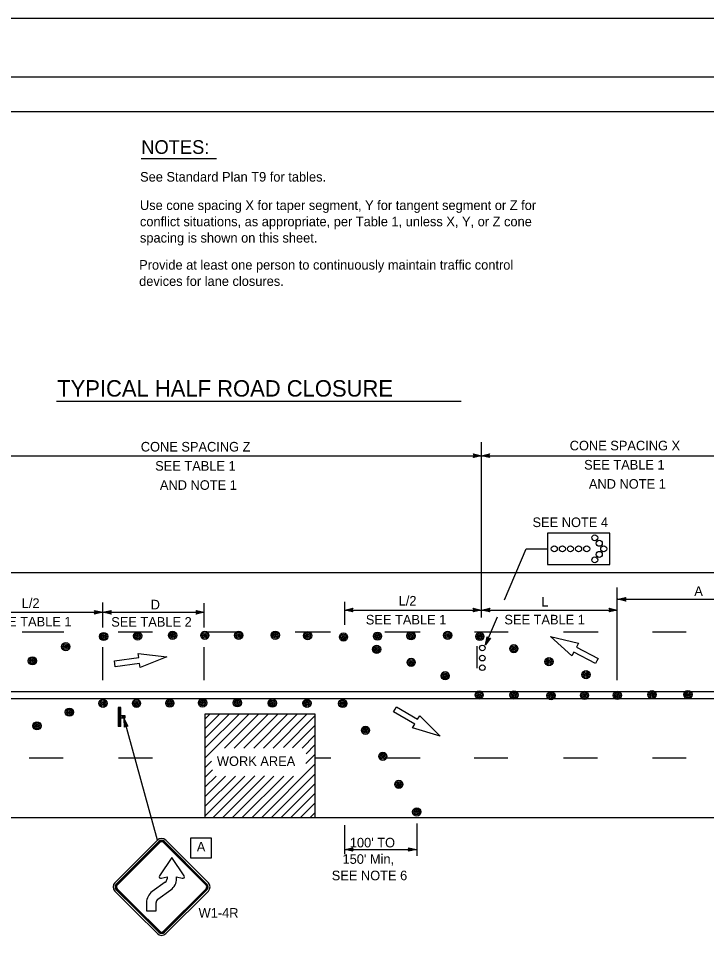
# Model space of a CAD drawing. Extents: x -893 to 867, y -474 to 712.
# Drawn here: x -176 to 327, y 38 to 712 of the extents above; entities that cross this region are included whole.
import ezdxf

# ---------------------------------------------------------------- set-up
doc = ezdxf.new("R2010")
doc.units = 0
for name, color, linetype in [('10 Sheet Format', 7, 'Continuous'), ('56 Stage 3 Anno', 7, 'Continuous'), ('57 Undefined', 7, 'Continuous'), ('59 Sndwall Anno', 7, 'Continuous'), ('60 Nongeo Data', 7, 'Continuous')]:
    doc.layers.add(name, color=color, linetype=linetype)

msp = doc.modelspace()

# ---------------------------------------------------------------- linework, layer by layer
at = {"layer": '10 Sheet Format'}
for p, q in [((836.54, 668.95), (-863.46, 668.95)), ((-813.45, 643.95), (811.54, 643.95))]:
    msp.add_line(p, q, dxfattribs=at)
for points in [[(-893.46, -474.05), (866.54, -474.05), (866.54, 711.95), (-893.46, 711.95)], [(-863.46, -431.05), (836.54, -431.05), (836.54, 668.95), (-863.46, 668.95)]]:
    msp.add_lwpolyline(points, close=True, dxfattribs=at)
at = {"layer": '56 Stage 3 Anno'}
for p, q in [((162.19, 297.49), (162.19, 402.32)), ((-207.86, 392.48), (162.19, 392.48)), ((162.19, 392.48), (373.69, 392.48)), ((179.11, 287.13), (194.96, 324.5)), ((194.96, 324.5), (210.45, 324.5)), ((162.19, 274.41), (162.19, 297.42)), ((261.43, 228.66), (261.43, 296.15)), ((-114.2, 266.99), (-114.2, 285.29)), ((-40.23, 266.99), (-40.23, 284.73)), ((62.41, 268.94), (62.41, 285.79)), ((261.69, 287.66), (267.69, 288.99)), ((267.69, 286.32), (261.69, 287.66)), ((261.69, 287.66), (261.69, 287.66)), ((261.69, 287.66), (593.07, 287.66)), ((267.47, 286.68), (263.07, 287.66)), ((263.08, 287.67), (267.46, 288.64)), ((264.45, 287.66), (267.28, 288.29)), ((267.24, 287.04), (264.45, 287.66)), ((265.83, 287.66), (267.04, 287.93)), ((267.06, 287.39), (265.83, 287.66)), ((267.69, 288.99), (266.89, 287.66)), ((266.89, 287.66), (267.69, 286.32)), ((267.69, 288.99), (267.69, 288.99)), ((267.69, 286.32), (267.69, 286.32)), ((-207.85, 278.15), (-114.27, 278.15)), ((-119.47, 278.15), (-120.27, 279.49)), ((-120.27, 279.49), (-120.27, 279.49)), ((-120.27, 279.49), (-114.27, 278.15)), ((-114.27, 278.15), (-120.27, 276.82)), ((-120.27, 276.82), (-119.47, 278.15)), ((-120.27, 276.82), (-120.27, 276.82)), ((-120.05, 279.13), (-115.65, 278.15)), ((-115.66, 278.15), (-120.03, 277.18)), ((-117.03, 278.15), (-119.85, 277.52)), ((-119.82, 278.77), (-117.03, 278.15)), ((-119.64, 278.43), (-118.41, 278.15)), ((-118.41, 278.15), (-119.62, 277.88)), ((-114.27, 278.15), (-114.27, 278.15)), ((-114.16, 278.15), (-108.16, 279.48)), ((-114.16, 278.15), (-40.22, 278.15)), ((-108.16, 276.81), (-114.16, 278.15)), ((-114.16, 278.15), (-114.16, 278.15)), ((-108.38, 277.16), (-112.78, 278.15)), ((-112.77, 278.15), (-108.4, 279.12)), ((-111.4, 278.15), (-108.57, 278.77)), ((-108.61, 277.52), (-111.4, 278.15)), ((-110.02, 278.15), (-108.81, 278.41)), ((-108.79, 277.87), (-110.02, 278.15)), ((-108.16, 279.48), (-108.96, 278.15)), ((-108.96, 278.15), (-108.16, 276.81)), ((-108.16, 279.48), (-108.16, 279.48)), ((-108.16, 276.81), (-108.16, 276.81)), ((-45.42, 278.15), (-46.22, 279.49)), ((-46.22, 279.49), (-46.22, 279.49)), ((-46.22, 279.49), (-40.22, 278.15)), ((-40.22, 278.15), (-46.22, 276.82)), ((-46.22, 276.82), (-45.42, 278.15)), ((-46.22, 276.82), (-46.22, 276.82)), ((-46, 279.13), (-41.6, 278.15)), ((-41.61, 278.15), (-45.98, 277.18)), ((-42.98, 278.15), (-45.8, 277.52)), ((-45.77, 278.77), (-42.98, 278.15)), ((-45.59, 278.43), (-44.36, 278.15)), ((-44.36, 278.15), (-45.57, 277.88)), ((-40.22, 278.15), (-40.22, 278.15)), ((62.34, 279.73), (68.34, 281.06)), ((68.34, 278.39), (62.34, 279.73)), ((62.34, 279.73), (62.34, 279.73)), ((62.34, 279.73), (162.08, 279.73)), ((68.12, 278.75), (63.72, 279.73)), ((63.73, 279.73), (68.1, 280.7)), ((65.1, 279.73), (67.93, 280.36)), ((67.89, 279.11), (65.1, 279.73)), ((66.48, 279.73), (67.69, 280)), ((67.71, 279.45), (66.48, 279.73)), ((68.34, 281.06), (67.54, 279.73)), ((67.54, 279.73), (68.34, 278.39)), ((68.34, 281.06), (68.34, 281.06)), ((68.34, 278.39), (68.34, 278.39)), ((156.88, 279.73), (156.08, 281.07)), ((156.08, 281.07), (156.08, 281.07)), ((156.08, 281.07), (162.08, 279.73)), ((162.08, 279.73), (156.08, 278.4)), ((156.08, 278.4), (156.88, 279.73)), ((156.08, 278.4), (156.08, 278.4)), ((156.3, 280.72), (160.7, 279.73)), ((160.69, 279.73), (156.32, 278.76)), ((159.32, 279.73), (156.5, 279.11)), ((156.53, 280.36), (159.32, 279.73)), ((156.71, 280.01), (157.94, 279.73)), ((157.94, 279.73), (156.73, 279.47)), ((162.08, 279.73), (162.08, 279.73)), ((162.12, 279.73), (162.28, 279.73)), ((162.28, 279.73), (168.28, 281.06)), ((162.28, 279.73), (261.36, 279.73)), ((168.28, 278.39), (162.28, 279.73)), ((162.28, 279.73), (162.28, 279.73)), ((168.07, 278.75), (163.66, 279.73)), ((163.68, 279.73), (168.05, 280.7)), ((165.05, 279.73), (167.87, 280.36)), ((167.83, 279.11), (165.05, 279.73)), ((166.43, 279.73), (167.64, 280)), ((167.66, 279.45), (166.43, 279.73)), ((168.28, 281.06), (167.48, 279.73)), ((167.48, 279.73), (168.28, 278.39)), ((168.28, 281.06), (168.28, 281.06)), ((168.28, 278.39), (168.28, 278.39)), ((256.16, 279.73), (255.36, 281.07)), ((255.36, 281.07), (255.36, 281.07)), ((255.36, 281.07), (261.36, 279.73)), ((261.36, 279.73), (255.36, 278.4)), ((255.36, 278.4), (256.16, 279.73)), ((255.36, 278.4), (255.36, 278.4)), ((255.57, 280.72), (259.98, 279.73)), ((259.96, 279.73), (255.59, 278.76)), ((258.59, 279.73), (255.77, 279.11)), ((255.81, 280.36), (258.59, 279.73)), ((255.98, 280.01), (257.21, 279.73)), ((257.21, 279.73), (256, 279.47)), ((261.36, 279.73), (261.36, 279.73)), ((165.22, 254.36), (173.91, 274.85)), ((165.22, 254.36), (166.32, 260.3)), ((168.74, 259.28), (165.22, 254.36)), ((165.75, 255.62), (166.55, 259.95)), ((168.33, 259.22), (165.75, 255.61)), ((166.28, 256.86), (166.8, 259.66)), ((167.91, 259.15), (166.28, 256.86)), ((166.32, 260.3), (166.32, 260.3)), ((166.32, 260.3), (167.21, 259.07)), ((166.81, 258.11), (167.03, 259.31)), ((167.53, 259.12), (166.81, 258.11)), ((167.21, 259.07), (168.74, 259.28)), ((168.74, 259.28), (168.74, 259.28)), ((-114.2, 228.66), (-114.2, 252.68)), ((-40.23, 228.66), (-40.23, 252.68)), ((165.22, 254.36), (165.22, 254.36)), ((-74.45, 111.69), (-98.78, 200.24)), ((62.41, 101.56), (62.41, 122.56)), ((114.98, 123.87), (114.98, 100.15)), ((62.47, 104.83), (68.37, 106.14)), ((62.47, 104.83), (114.8, 104.83)), ((68.37, 103.52), (62.47, 104.83)), ((62.47, 104.83), (62.47, 104.83)), ((68.16, 103.87), (63.83, 104.83)), ((63.84, 104.84), (68.14, 105.79)), ((65.19, 104.83), (67.97, 105.45)), ((67.93, 104.22), (65.19, 104.83)), ((66.55, 104.83), (67.74, 105.1)), ((67.76, 104.56), (66.55, 104.83)), ((68.37, 106.14), (67.59, 104.83)), ((67.59, 104.83), (68.37, 103.52)), ((68.37, 106.14), (68.37, 106.14)), ((68.37, 103.52), (68.37, 103.52)), ((109.68, 104.83), (108.89, 106.15)), ((108.89, 106.15), (108.89, 106.15)), ((108.89, 106.15), (114.8, 104.83)), ((114.8, 104.83), (108.89, 103.53)), ((108.89, 103.53), (109.68, 104.83)), ((108.89, 103.53), (108.89, 103.53)), ((109.11, 105.8), (113.44, 104.84)), ((113.43, 104.83), (109.13, 103.88)), ((112.08, 104.84), (109.3, 104.22)), ((109.34, 105.45), (112.08, 104.84)), ((109.51, 105.11), (110.72, 104.84)), ((110.72, 104.84), (109.53, 104.57)), ((114.8, 104.83), (114.8, 104.83))]:
    msp.add_line(p, q, dxfattribs=at)
for points in [[(156.29, 393.8), (162.19, 392.48), (156.29, 391.17), (156.5, 391.52), (160.82, 392.48), (156.5, 393.45), (156.7, 393.1), (159.47, 392.48), (156.71, 391.87), (156.92, 392.22), (158.11, 392.48), (156.91, 392.75), (157.08, 392.48), (156.29, 391.17), (157.08, 392.48)], [(168.1, 391.16), (162.19, 392.48), (168.1, 393.79), (167.89, 393.44), (163.56, 392.48), (167.89, 391.51), (167.68, 391.86), (164.91, 392.48), (167.68, 393.09), (167.47, 392.74), (166.27, 392.48), (167.47, 392.21), (167.31, 392.48), (168.1, 393.79), (167.31, 392.48)], [(-98.48, 194.2), (-98.78, 200.24), (-95.95, 194.9), (-96.34, 195.01), (-98.41, 198.93), (-98.2, 194.49), (-97.92, 194.79), (-98.06, 197.62), (-96.73, 195.12), (-97.13, 195.23), (-97.7, 196.31), (-97.64, 195.08), (-97.42, 195.31), (-95.95, 194.9), (-97.42, 195.31)]]:
    msp.add_lwpolyline(points, close=True, dxfattribs=at)
at = {"layer": '57 Undefined'}
for p, q in [((-86.32, 609.68), (-31.22, 609.68)), ((-148.2, 432.38), (147.47, 432.38))]:
    msp.add_line(p, q, dxfattribs=at)
msp.add_lwpolyline([(-50.08, 98.48), (-50.08, 113.48), (-35.08, 113.48), (-35.08, 98.48)], close=True, dxfattribs=at)
at = {"layer": '59 Sndwall Anno'}
for points in [[(-39.46, 171.93), (-7.52, 203.86)], [(-39.46, 179), (-14.59, 203.86)], [(-39.46, 186.07), (-21.66, 203.86)], [(-39.46, 193.14), (-28.74, 203.86)], [(-39.46, 200.21), (-35.81, 203.86)], [(-25.33, 178.98), (-0.45, 203.86)], [(-18.43, 178.81), (6.62, 203.86)], [(-11.19, 178.98), (13.69, 203.86)], [(-4.12, 178.98), (20.76, 203.86)], [(2.95, 178.98), (27.83, 203.86)], [(10.03, 178.98), (34.9, 203.86)], [(17.55, 179.43), (40.54, 202.43)], [(24.25, 179.07), (40.54, 195.36)], [(31.24, 178.98), (40.54, 188.29)], [(34.18, 174.86), (40.54, 181.22)], [(-39.46, 164.86), (-35.01, 169.3)], [(34.09, 167.69), (40.54, 174.15)], [(-39.46, 157.79), (-34.28, 162.97)], [(1.73, 128.27), (40.54, 167.08)], [(-39.46, 150.72), (-31.63, 158.54)], [(-39.46, 136.57), (-17.5, 158.53)], [(-39.46, 129.5), (-10.48, 158.48)], [(-39.46, 143.64), (-24.75, 158.35)], [(-33.62, 128.27), (-3.31, 158.57)], [(-26.55, 128.27), (3.89, 158.71)], [(-19.48, 128.27), (10.61, 158.36)], [(-12.41, 128.27), (17.86, 158.54)], [(-5.34, 128.27), (24.93, 158.54)], [(8.8, 128.27), (40.54, 160)], [(15.88, 128.27), (40.54, 152.93)], [(22.95, 128.27), (40.54, 145.86)], [(30.02, 128.27), (40.54, 138.79)], [(37.09, 128.27), (40.54, 131.72)]]:
    msp.add_lwpolyline(points, dxfattribs=at)
at = {"layer": '60 Nongeo Data'}
for p, q in [((210.45, 335.85), (210.45, 313.15)), ((255.85, 335.85), (210.45, 335.85)), ((255.85, 313.15), (255.85, 335.85)), ((210.45, 313.15), (255.85, 313.15)), ((-277.86, 307.27), (615.13, 307.27)), ((-173.15, 263.77), (-142.84, 263.77)), ((-103, 263.77), (-77.89, 263.77)), ((-38.02, 263.77), (-13.13, 263.77)), ((26.21, 263.77), (51.9, 263.77)), ((91.77, 263.77), (117.46, 263.77)), ((157.07, 263.77), (181.68, 263.77)), ((222.09, 263.77), (247.45, 263.77)), ((287.16, 263.77), (311.67, 263.77)), ((228.26, 246.28), (212.69, 260.34)), ((212.69, 260.34), (233.11, 255.52)), ((159.14, 237.26), (159.14, 253.34)), ((233.11, 255.52), (231.67, 252.78)), ((231.67, 252.78), (247.55, 244.45)), ((-105.84, 242.61), (-88.06, 245.02)), ((-88.06, 245.02), (-88.48, 248.09)), ((-88.48, 248.09), (-67.64, 245.65)), ((-67.64, 245.65), (-87.08, 237.74)), ((229.7, 249.02), (228.26, 246.28)), ((245.58, 240.69), (229.7, 249.02)), ((247.55, 244.45), (246.57, 242.57)), ((-105.55, 240.5), (-105.84, 242.61)), ((-105.26, 238.4), (-105.55, 240.5)), ((-87.5, 240.81), (-105.26, 238.4)), ((-87.08, 237.74), (-87.5, 240.81)), ((246.57, 242.57), (245.58, 240.69)), ((-207.86, 220.27), (615.13, 220.27)), ((-207.86, 215.27), (615.13, 215.27)), ((99.14, 207.31), (100.23, 209.14)), ((100.23, 209.14), (115.63, 199.95)), ((-101.16, 208.58), (-103.13, 208.58)), ((-103.13, 208.58), (-103.13, 194.8)), ((-102.15, 208.58), (-102.15, 194.8)), ((-101.16, 194.8), (-101.16, 208.58)), ((-101.16, 202.67), (-100.18, 202.67)), ((-100.18, 202.67), (-98.21, 202.67)), ((-100.18, 202.67), (-100.18, 200.71)), ((-99.2, 202.67), (-99.2, 200.71)), ((-98.21, 202.67), (-98.21, 200.71)), ((-39.46, 128.48), (-39.46, 203.86)), ((-39.46, 203.86), (40.54, 203.86)), ((40.54, 203.86), (40.54, 128.29)), ((98.05, 205.49), (99.14, 207.31)), ((113.45, 196.3), (98.05, 205.49)), ((115.63, 199.95), (117.21, 202.6)), ((117.21, 202.6), (131.99, 187.71)), ((-101.16, 201.69), (-101.16, 201.69)), ((-100.18, 200.71), (-101.16, 200.71)), ((-98.21, 200.71), (-100.18, 200.71)), ((111.86, 193.64), (113.45, 196.3)), ((-101.16, 194.8), (-103.13, 194.8)), ((131.99, 187.71), (111.86, 193.64)), ((-167.94, 171.77), (-143.35, 171.77)), ((-102.86, 171.77), (-78.12, 171.77)), ((40.59, 171.77), (52.33, 171.77)), ((92.26, 171.77), (117.56, 171.77)), ((156.92, 171.77), (181.48, 171.77)), ((222.15, 171.77), (247.04, 171.77)), ((287.16, 171.77), (311.78, 171.77)), ((-277.86, 128.27), (-40.35, 128.27)), ((-46.6, 128.27), (473.47, 128.27)), ((-63.91, 98.9), (-72.86, 85.63)), ((-54.95, 85.63), (-63.91, 98.9)), ((-68.63, 81.04), (-78.24, 74.12)), ((-71.55, 83.81), (-67.39, 84.98)), ((-67.39, 84.98), (-67.39, 83.47)), ((-60.42, 83.47), (-60.42, 84.98)), ((-60.42, 84.98), (-56.26, 83.81)), ((-60.42, 83.47), (-60.42, 83.47)), ((-74.17, 68.46), (-64.56, 75.39)), ((-82.38, 66.04), (-82.38, 60.07)), ((-82.38, 60.07), (-75.41, 60.07)), ((-75.41, 60.07), (-75.41, 60.07))]:
    msp.add_line(p, q, dxfattribs=at)
for points in [[(-105.54, 80.6), (-74.45, 111.69)], [(-105.54, 80.6), (-74.45, 111.69)], [(-104.51, 79.58), (-73.43, 110.67)], [(-104.51, 79.58), (-73.43, 110.67)], [(-104.17, 79.24), (-73.08, 110.32)], [(-104.17, 79.24), (-73.08, 110.32)], [(-103.83, 78.9), (-72.74, 109.98)], [(-103.83, 78.9), (-72.74, 109.98)], [(-70.01, 109.98), (-38.93, 78.9)], [(-70.01, 109.98), (-38.93, 78.9)], [(-69.67, 110.32), (-38.58, 79.24)], [(-69.67, 110.32), (-38.58, 79.24)], [(-69.33, 110.67), (-38.24, 79.58)], [(-69.33, 110.67), (-38.24, 79.58)], [(-68.3, 111.69), (-37.22, 80.6)], [(-68.3, 111.69), (-37.22, 80.6)], [(-90.15, 59.07), (-105.54, 74.46)], [(-90.15, 59.07), (-105.54, 74.46)], [(-90.21, 61.18), (-104.51, 75.48)], [(-90.21, 61.18), (-104.51, 75.48)], [(-90.24, 61.89), (-104.17, 75.82)], [(-90.24, 61.89), (-104.17, 75.82)], [(-90.26, 62.59), (-103.83, 76.16)], [(-90.26, 62.59), (-103.83, 76.16)], [(-38.93, 76.16), (-70.01, 45.08)], [(-38.93, 76.16), (-70.01, 45.08)], [(-38.58, 75.82), (-69.67, 44.74)], [(-38.58, 75.82), (-69.67, 44.74)], [(-38.24, 75.48), (-69.33, 44.4)], [(-38.24, 75.48), (-69.33, 44.4)], [(-37.22, 74.46), (-68.3, 43.37)], [(-37.22, 74.46), (-68.3, 43.37)], [(-72.74, 45.08), (-90.87, 63.2)], [(-73.08, 44.74), (-90.48, 62.13)], [(-72.74, 45.08), (-90.26, 62.59)], [(-73.08, 44.74), (-90.24, 61.89)], [(-73.43, 44.4), (-90.24, 61.21)], [(-73.43, 44.4), (-90.24, 61.21)], [(-75.41, 60.07), (-75.41, 66.04), (-75.41, 66.04)], [(-74.45, 43.37), (-90.17, 59.09)], [(-74.45, 43.37), (-90.17, 59.09)]]:
    msp.add_lwpolyline(points, dxfattribs=at)
for centre, radius in [((244.98, 332.56), 2.2), ((248.26, 328.53), 2.2), ((215.4, 324.5), 2.2), ((221.32, 324.5), 2.2), ((227.23, 324.5), 2.2), ((233.15, 324.5), 2.2), ((239.07, 324.5), 2.2), ((251.53, 324.5), 2.2), ((244.98, 316.44), 2.2), ((248.26, 320.47), 2.2), ((-113.69, 260.45), 3), ((-88.88, 260.89), 3), ((-63.35, 261.34), 3), ((-63.35, 261.34), 2.1), ((-39.79, 261.3), 3), ((-39.79, 261.3), 2.1), ((-15.06, 261.3), 3), ((-15.06, 261.3), 2.1), ((11.64, 261.38), 3), ((11.64, 261.38), 2.1), ((35.29, 261.06), 3), ((35.29, 261.06), 2.1), ((61.49, 260.07), 3), ((86.33, 260.69), 3), ((110.78, 260.93), 3), ((110.78, 260.93), 2.1), ((137.56, 261.3), 3), ((137.56, 261.3), 2.1), ((161.05, 260.43), 3), ((-113.69, 260.45), 2.1), ((-113.69, 260.45), 1.2), ((-113.69, 260.45), 0.3), ((-88.88, 260.89), 2.1), ((-88.88, 260.89), 1.2), ((-88.88, 260.89), 0.3), ((-63.35, 261.34), 1.2), ((-63.35, 261.34), 0.3), ((-39.79, 261.3), 1.2), ((-39.79, 261.3), 0.3), ((-15.06, 261.3), 1.2), ((-15.06, 261.3), 0.3), ((11.64, 261.38), 1.2), ((11.64, 261.38), 0.3), ((35.29, 261.06), 1.2), ((35.29, 261.06), 0.3), ((61.49, 260.07), 2.1), ((61.49, 260.07), 1.2), ((61.49, 260.07), 0.3), ((86.33, 260.69), 2.1), ((86.33, 260.69), 1.2), ((86.33, 260.69), 0.3), ((110.78, 260.93), 1.2), ((110.78, 260.93), 0.3), ((137.56, 261.3), 1.2), ((137.56, 261.3), 0.3), ((161.05, 260.43), 2.1), ((161.05, 260.43), 1.2), ((161.05, 260.43), 0.3), ((-141.34, 253.03), 3), ((-141.34, 253.03), 2.1), ((-141.34, 253.03), 1.2), ((-141.34, 253.03), 0.3), ((85.67, 251.05), 3), ((85.67, 251.05), 2.1), ((85.67, 251.05), 1.2), ((85.67, 251.05), 0.3), ((162.85, 252.1), 2.06), ((185.86, 251.55), 3), ((185.86, 251.55), 2.1), ((185.86, 251.55), 1.2), ((185.86, 251.55), 0.3), ((-165.69, 242.65), 3), ((-165.69, 242.65), 2.1), ((-165.69, 242.65), 1.2), ((-165.69, 242.65), 0.3), ((110.89, 241.56), 3), ((110.89, 241.56), 2.1), ((110.89, 241.56), 1.2), ((162.85, 244.68), 2.06), ((211.53, 242.08), 3), ((211.53, 242.08), 2.1), ((211.53, 242.08), 1.2), ((110.89, 241.56), 0.3), ((162.85, 237.68), 2.06), ((211.53, 242.08), 0.3), ((135.68, 231.78), 3), ((135.68, 231.78), 2.1), ((135.68, 231.78), 1.2), ((135.68, 231.78), 0.3), ((238.56, 232.58), 3), ((238.56, 232.58), 2.1), ((238.56, 232.58), 1.2), ((238.56, 232.58), 0.3), ((160.54, 217.7), 3), ((160.54, 217.7), 2.1), ((160.54, 217.7), 1.2), ((160.54, 217.7), 0.3), ((185.97, 217.75), 3), ((185.97, 217.75), 2.1), ((185.97, 217.75), 1.2), ((185.97, 217.75), 0.3), ((213.03, 217.29), 3), ((213.03, 217.29), 2.1), ((213.03, 217.29), 1.2), ((213.03, 217.29), 0.3), ((237.45, 217.48), 3), ((237.45, 217.48), 2.1), ((237.45, 217.48), 1.2), ((237.45, 217.48), 0.3), ((261.44, 217.44), 3), ((261.44, 217.44), 2.1), ((261.44, 217.44), 1.2), ((261.44, 217.44), 0.3), ((286.79, 218), 3), ((286.79, 218), 2.1), ((286.79, 218), 1.2), ((286.79, 218), 0.3), ((312.96, 218.1), 3), ((312.96, 218.1), 2.1), ((312.96, 218.1), 1.2), ((312.96, 218.1), 0.3), ((-114.14, 211.64), 3), ((-114.14, 211.64), 2.1), ((-114.14, 211.64), 1.2), ((-114.14, 211.64), 0.3), ((-89.71, 211.61), 3), ((-89.71, 211.61), 2.1), ((-89.71, 211.61), 1.2), ((-89.71, 211.61), 0.3), ((-65.35, 211.77), 3), ((-65.35, 211.77), 2.1), ((-65.35, 211.77), 1.2), ((-65.35, 211.77), 0.3), ((-41.44, 211.95), 3), ((-41.44, 211.95), 2.1), ((-41.44, 211.95), 1.2), ((-41.44, 211.95), 0.3), ((-16.04, 211.96), 3), ((-16.04, 211.96), 2.1), ((-16.04, 211.96), 1.2), ((-16.04, 211.96), 0.3), ((9.47, 211.8), 3), ((9.47, 211.8), 2.1), ((9.47, 211.8), 1.2), ((9.47, 211.8), 0.3), ((34.78, 211.7), 3), ((34.78, 211.7), 2.1), ((34.78, 211.7), 1.2), ((34.78, 211.7), 0.3), ((60.94, 211.49), 3), ((60.94, 211.49), 2.1), ((60.94, 211.49), 1.2), ((60.94, 211.49), 0.3), ((-138.67, 205.19), 3), ((-138.67, 205.19), 2.1), ((-138.67, 205.19), 1.2), ((-138.67, 205.19), 0.3), ((-162.38, 195.19), 3), ((-162.38, 195.19), 2.1), ((-162.38, 195.19), 1.2), ((-162.38, 195.19), 0.3), ((77.53, 191.95), 3), ((77.53, 191.95), 2.1), ((77.53, 191.95), 1.2), ((77.53, 191.95), 0.3), ((90.19, 172.93), 3), ((90.19, 172.93), 2.1), ((90.19, 172.93), 1.2), ((90.19, 172.93), 0.3), ((101.91, 152.42), 3), ((101.91, 152.42), 2.1), ((101.91, 152.42), 1.2), ((101.91, 152.42), 0.3), ((114.98, 132.31), 3), ((114.98, 132.31), 2.1), ((114.98, 132.31), 1.2), ((114.98, 132.31), 0.3)]:
    msp.add_circle(centre, radius, dxfattribs=at)
for centre, radius, start, end in [((-71.38, 108.62), 4.35, 45, 135), ((-71.38, 108.62), 4.35, 45, 135), ((-71.38, 108.62), 2.9, 45, 135), ((-71.38, 108.62), 2.9, 45, 135), ((-71.38, 108.62), 2.42, 45, 135), ((-71.38, 108.62), 2.42, 45, 135), ((-71.38, 108.62), 1.93, 45, 135), ((-71.38, 108.62), 1.93, 45, 135), ((-71.87, 84.96), 1.19, 145.9872, 285.68999), ((-70.38, 83.47), 2.99, 305.77294, 0), ((-70.38, 83.47), 9.96, 305.77306, 0), ((-55.94, 84.96), 1.19, 254.31001, 34.0128), ((-102.46, 77.53), 4.35, 135, 225), ((-102.46, 77.53), 4.35, 135, 225), ((-102.46, 77.53), 2.9, 135, 225), ((-102.46, 77.53), 2.9, 135, 225), ((-102.46, 77.53), 2.42, 135, 225), ((-102.46, 77.53), 2.42, 135, 225), ((-102.46, 77.53), 1.93, 135, 225), ((-102.46, 77.53), 1.93, 135, 225), ((-40.29, 77.53), 1.93, 315.00011, 45), ((-40.29, 77.53), 1.93, 315.00011, 45), ((-40.29, 77.53), 2.42, 315.00011, 45), ((-40.29, 77.53), 2.42, 315.00011, 45), ((-40.29, 77.53), 2.9, 315.00011, 45), ((-40.29, 77.53), 2.9, 315.00011, 45), ((-40.29, 77.53), 4.35, 315.00011, 45), ((-40.29, 77.53), 4.35, 315.00011, 45), ((-72.42, 66.04), 9.96, 125.7734, 180), ((-72.42, 66.04), 2.99, 125.77294, 180), ((-71.38, 46.44), 4.35, 225, 315), ((-71.38, 46.44), 4.35, 225, 315), ((-71.38, 46.44), 2.9, 225, 315), ((-71.38, 46.44), 2.9, 225, 315), ((-71.38, 46.44), 2.42, 225, 315), ((-71.38, 46.44), 2.42, 225, 315), ((-71.38, 46.44), 1.93, 225, 315), ((-71.38, 46.44), 1.93, 225, 315)]:
    msp.add_arc(centre, radius, start, end, dxfattribs=at)

# ---------------------------------------------------------------- texts
at = {"layer": '57 Undefined'}
for s, height, p in [('NOTES:', 10, (-86.21, 613.03)), ('See Standard Plan T9 for tables.', 7, (-87.07, 592.77)), ('Use cone spacing X for taper segment, Y for tangent segment or Z for', 7, (-87.17, 572.02)), ('conflict situations, as appropriate, per Table 1, unless X, Y, or Z cone', 7, (-87.17, 560.12)), ('spacing is shown on this sheet.', 7, (-87.17, 548.22)), ('Provide at least one person to continuously maintain traffic control', 7, (-87.75, 528.46)), ('devices for lane closures.', 7, (-87.75, 516.56)), ('TYPICAL HALF ROAD CLOSURE', 12, (-147.6, 435.72)), ('CONE SPACING Z', 7, (-86.55, 395.6)), ('CONE SPACING X', 7, (226.64, 396.43)), ('SEE TABLE 1', 7, (-76.05, 381.6)), ('SEE TABLE 1', 7, (237.19, 382.43)), ('AND NOTE 1', 7, (-72.58, 367.6)), ('AND NOTE 1', 7, (240.66, 368.43)), ('SEE NOTE 4', 7, (199.5, 340.39)), ('A', 7, (317.64, 290.12)), ('L/2', 7, (101.75, 283.07)), ('L/2', 7, (-173.47, 281.35)), ('D', 7, (-79.29, 280.28)), ('L', 7, (205.91, 282.36)), ('SEE TABLE 1', 7, (-195.91, 267.8)), ('SEE TABLE 2', 7, (-108.13, 267.63)), ('SEE TABLE 1', 7, (77.79, 269.26)), ('SEE TABLE 1', 7, (178.97, 269.29)), ('WORK AREA', 7, (-30.98, 165.88)), ('A', 7, (-45.66, 103.39)), ("100' TO", 7, (66.09, 106.38)), ("150' Min,", 7, (60.77, 94.38)), ('SEE NOTE 6', 7, (52.88, 82.38)), ('W1-4R', 7, (-44.33, 55.06))]:
    msp.add_text(s, height=height, dxfattribs=at).set_placement(p)

doc.saveas('drawing.dxf')
